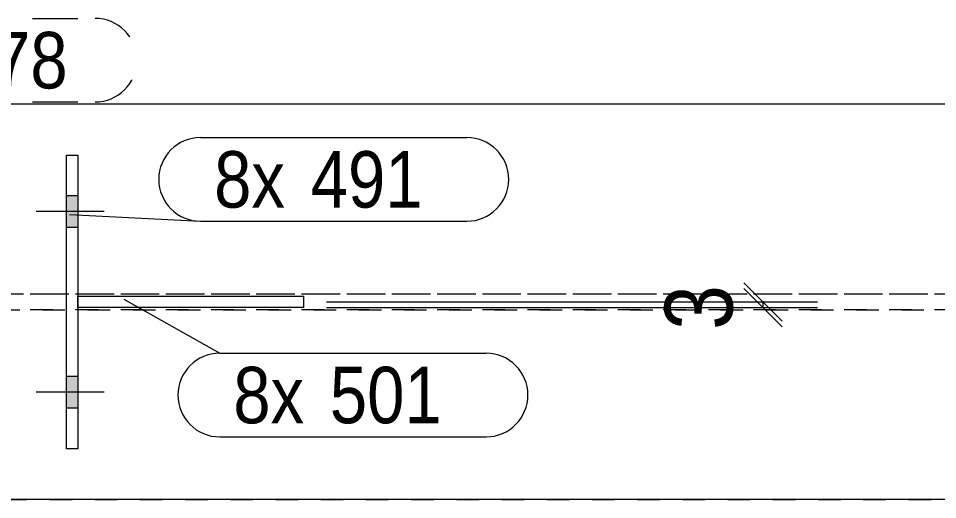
# Model space of a CAD drawing. Header units: millimetres. Extents: x 2 to 825, y 1 to 579.
# Drawn here: x 87.91 to 128.57, y 347.43 to 368.73 of the extents above; entities that cross this region are included whole.
import ezdxf

# ---------------------------------------------------------------- set-up
doc = ezdxf.new("R2010")
doc.units = ezdxf.units.MM
for name, pattern in [('XKITLINE00', [0]), ('XKITLINE01', [4, 1, -1, 1, -1]), ('XKITLINE02', [4, 2, -2])]:
    doc.linetypes.add(name, pattern=pattern)
for name, color, linetype, lineweight in [('Bolt', 3, 'Continuous', 0), ('Dimensions', 7, 'Continuous', 0), ('Part', 2, 'Continuous', 0), ('PartMark', 7, 'Continuous', 0)]:
    doc.layers.add(name, color=color, linetype=linetype, lineweight=lineweight)
doc.styles.add('ARIAL', font='ARIAL.TTF')

# ---------------------------------------------------------------- blocks, each defined once
blk = doc.blocks.new('*A36')
at = {"layer": 'Bolt'}
for points in [[(90.038, 360.883), (90.538, 360.883), (90.538, 359.483), (90.038, 359.483)], [(90.038, 360.883), (90.538, 360.883), (90.538, 359.483), (90.038, 359.483)], [(90.038, 352.883), (90.538, 352.883), (90.538, 351.483), (90.038, 351.483)], [(90.038, 352.883), (90.538, 352.883), (90.538, 351.483), (90.038, 351.483)]]:
    blk.add_hatch(color=3, dxfattribs=at).paths.add_polyline_path(points, flags=17)
at = {"layer": 'Bolt', "color": 3, "linetype": 'XKITLINE00', "lineweight": 0}
for p, q in [((90.538, 360.883), (90.038, 360.883)), ((90.538, 360.883), (90.038, 360.883)), ((91.698, 360.183), (88.698, 360.183)), ((91.698, 360.183), (88.698, 360.183)), ((90.538, 359.483), (90.038, 359.483)), ((90.538, 359.483), (90.038, 359.483)), ((90.538, 352.883), (90.038, 352.883)), ((90.538, 352.883), (90.038, 352.883)), ((91.698, 352.183), (88.698, 352.183)), ((91.698, 352.183), (88.698, 352.183)), ((90.538, 351.483), (90.038, 351.483)), ((90.538, 351.483), (90.038, 351.483))]:
    blk.add_line(p, q, dxfattribs=at)
blk = doc.blocks.new('*A43')
at = {"layer": 'Part', "color": 2, "linetype": 'XKITLINE00', "lineweight": 0}
for p, q in [((252.138, 364.933), (56.645, 364.933)), ((252.138, 347.433), (56.645, 347.433))]:
    blk.add_line(p, q, dxfattribs=at)
at = {"layer": 'Part', "color": 7, "linetype": 'XKITLINE01', "lineweight": 0}
for p, q in [((252.138, 356.533), (52.965, 356.533)), ((52.965, 355.833), (252.138, 355.833))]:
    blk.add_line(p, q, dxfattribs=at)
blk = doc.blocks.new('*A46')
at = {"layer": 'Part', "color": 7, "linetype": 'XKITLINE01', "lineweight": 0}
for p, q in [((195.67, 364.933), (49.282, 364.933)), ((195.43, 356.533), (49.404, 356.533)), ((195.43, 355.833), (49.404, 355.833)), ((49.282, 347.433), (195.67, 347.433))]:
    blk.add_line(p, q, dxfattribs=at)
blk = doc.blocks.new('*A50')
at = {"layer": 'Part', "color": 2, "linetype": 'XKITLINE00', "lineweight": 0}
for p, q in [((90.038, 362.683), (90.538, 362.683)), ((90.038, 349.683), (90.038, 362.683)), ((90.538, 362.683), (90.538, 349.683)), ((90.538, 349.683), (90.038, 349.683))]:
    blk.add_line(p, q, dxfattribs=at)
blk = doc.blocks.new('*A51')
at = {"layer": 'Part', "color": 2, "linetype": 'XKITLINE00', "lineweight": 0}
for p, q in [((90.538, 356.433), (100.538, 356.433)), ((100.538, 355.933), (100.538, 356.433)), ((100.538, 355.933), (90.538, 355.933))]:
    blk.add_line(p, q, dxfattribs=at)
at = {"layer": 'Part', "color": 7, "linetype": 'XKITLINE01', "lineweight": 0}
blk.add_line((90.538, 355.933), (90.538, 356.433), dxfattribs=at)
blk.add_line((90.538, 355.933), (90.538, 356.433), dxfattribs=at)
blk = doc.blocks.new('*A132')
at = {"layer": 'Dimensions', "color": 7, "linetype": 'XKITLINE00', "lineweight": 0}
for p, q in [((120, 357.031), (121.697, 355.334)), ((120, 356.781), (121.697, 355.084)), ((101.538, 356.183), (123.249, 356.183)), ((101.538, 355.933), (123.249, 355.933)), ((120.849, 355.933), (120.849, 356.183))]:
    blk.add_line(p, q, dxfattribs=at)
at = {"layer": 'Dimensions', "color": 3}
for p in [(120.849, 356.183), (120.849, 355.933)]:
    blk.add_point(p, dxfattribs=at)
at = {"layer": 'Dimensions', "color": 3, "style": 'ARIAL', "width": 0.85}
blk.add_text('3', height=3, rotation=90.0002, dxfattribs=at).set_placement((119.499, 354.945))
blk = doc.blocks.new('*A139')
at = {"layer": 'PartMark', "color": 7, "linetype": 'XKITLINE02', "lineweight": 0}
for p, q in [((84.532, 368.733), (91.295, 368.733)), ((84.532, 365.033), (91.295, 365.033))]:
    blk.add_line(p, q, dxfattribs=at)
for centre, start, end in [((84.532, 366.883), 90, 270), ((91.295, 366.883), 270, 90)]:
    blk.add_arc(centre, 1.85, start, end, dxfattribs=at)
at = {"layer": 'PartMark', "color": 3, "style": 'ARIAL', "width": 0.85}
blk.add_text('178', height=2.5, dxfattribs=at).set_placement((85.132, 365.633))
blk = doc.blocks.new('*A141')
at = {"layer": 'PartMark', "color": 7, "linetype": 'XKITLINE00', "lineweight": 0}
for p, q in [((92.568, 356.303), (96.81, 353.911)), ((96.81, 353.911), (108.595, 353.911)), ((96.81, 350.211), (108.595, 350.211))]:
    blk.add_line(p, q, dxfattribs=at)
for centre, start, end in [((96.81, 352.061), 90, 270), ((108.595, 352.061), 270, 90)]:
    blk.add_arc(centre, 1.85, start, end, dxfattribs=at)
at = {"layer": 'PartMark', "color": 3, "style": 'ARIAL', "width": 0.85}
for s, p in [('8x', (97.41, 350.811)), ('501', (101.682, 350.811))]:
    blk.add_text(s, height=2.5, dxfattribs=at).set_placement(p)
blk = doc.blocks.new('*A142')
at = {"layer": 'PartMark', "color": 7, "linetype": 'XKITLINE00', "lineweight": 0}
for p, q in [((95.964, 363.456), (107.748, 363.456)), ((90.168, 360.053), (95.964, 359.756)), ((95.964, 359.756), (107.748, 359.756))]:
    blk.add_line(p, q, dxfattribs=at)
for centre, start, end in [((95.964, 361.606), 90, 270), ((107.748, 361.606), 270, 90)]:
    blk.add_arc(centre, 1.85, start, end, dxfattribs=at)
at = {"layer": 'PartMark', "color": 3, "style": 'ARIAL', "width": 0.85}
for s, p in [('8x', (96.564, 360.356)), ('491', (100.835, 360.356))]:
    blk.add_text(s, height=2.5, dxfattribs=at).set_placement(p)

msp = doc.modelspace()

# ---------------------------------------------------------------- block references
at = {"lineweight": 0}
for name in ['*A139', '*A46', '*A142', '*A50', '*A36', '*A132', '*A51', '*A141']:
    msp.add_blockref(name, (0, 0), dxfattribs=at)
at = {"layer": 'Part', "lineweight": 0}
msp.add_blockref('*A43', (0, 0), dxfattribs=at)

doc.saveas('drawing.dxf')
